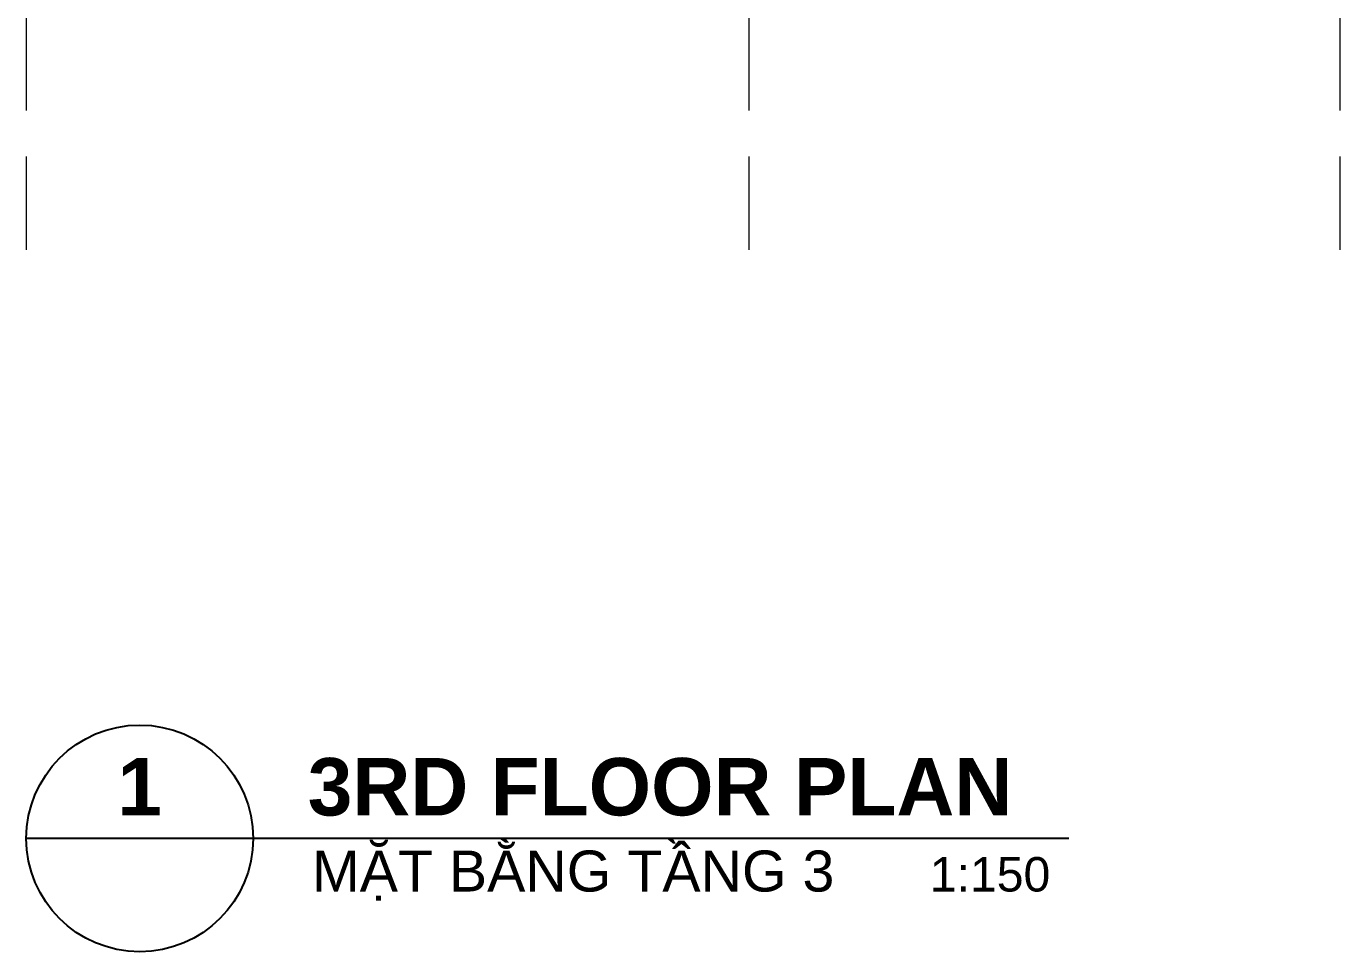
# Model space of a CAD drawing. Header units: millimetres. Extents: x -76261 to 649593, y -304265 to 60256.
# Drawn here: x 140700 to 152700, y -25260 to -16800 of the extents above; entities that cross this region are included whole.
import ezdxf
from ezdxf.enums import TextEntityAlignment as Align

# ---------------------------------------------------------------- set-up
doc = ezdxf.new("R2010")
doc.units = ezdxf.units.MM
doc.header["$LTSCALE"] = 2000
doc.header["$MEASUREMENT"] = 0
doc.linetypes.add('Centre', pattern=[6.9, 4, -0.7, 1.5, -0.7])
doc.layers.get('0').update_dxf_attribs({"linetype": 'CONTINUOUS'})
doc.layers.add('S-GRID', color=14, linetype='CONTINUOUS', lineweight=15)
doc.styles.add('ISo a2 dam', font='arialbd.ttf')
doc.styles.add('iso a2 thuong', font='arial.ttf')

# ---------------------------------------------------------------- blocks, each defined once
blk = doc.blocks.new('*U92')
for p, q in [((345.4, 0), (-345.4, 0)), ((2829.2, 0), (343.5, 0))]:
    blk.add_line(p, q)
blk.add_circle((0, 0), 345.4)
at = {"style": 'ISo a2 dam'}
blk.add_attdef('DET#', text='', height=175, dxfattribs=at).set_placement((0, 70), align=Align.CENTER)
for tag, p, height, style in [('DETAIL_TITLE', (435.5, 70), 175, 'ISo a2 dam'), ('VIET', (435.5, -161.9), 125, 'iso a2 thuong'), ('SCALE', (2545.4, -161.9), 105, 'iso a2 thuong')]:
    blk.add_attdef(tag, p, '', height=height, dxfattribs=dict(style=style))
blk = doc.blocks.new('Xrexf_Office')
at = {"layer": 'S-GRID', "linetype": 'Centre', "ltscale": 0.3}
for p, q in [((140700, 5529.3), (140700, -18843.9)), ((147300, 5529.3), (147300, -18843.9)), ((152700, 5529.3), (152700, -18843.9))]:
    blk.add_line(p, q, dxfattribs=at)
ref = blk.add_blockref('*U92', (141736.7, -24224.3), dxfattribs=dict(xscale=3, yscale=3, zscale=3))
ref.add_attrib('VIET', 'MẶT BẰNG TẦNG 3', (143310.1, -24710.1), dxfattribs={"height": 375, "style": 'iso a2 thuong'})
ref.add_attrib('DETAIL_TITLE', '3RD FLOOR PLAN', (143271.7, -24014.3), dxfattribs={"height": 525, "style": 'ISo a2 dam'})
ref.add_attrib('SCALE', '1:150', (148954.9, -24710.1), dxfattribs={"height": 315, "style": 'iso a2 thuong'})
ref.add_attrib('DET#', '1', dxfattribs={"height": 525, "style": 'ISo a2 dam'}).set_placement((141736.7, -24014.3), align=Align.CENTER)

msp = doc.modelspace()

# ---------------------------------------------------------------- block references
at = {"linetype": 'ByBlock'}
msp.add_blockref('Xrexf_Office', (0, 0), dxfattribs=at)

doc.saveas('drawing.dxf')
